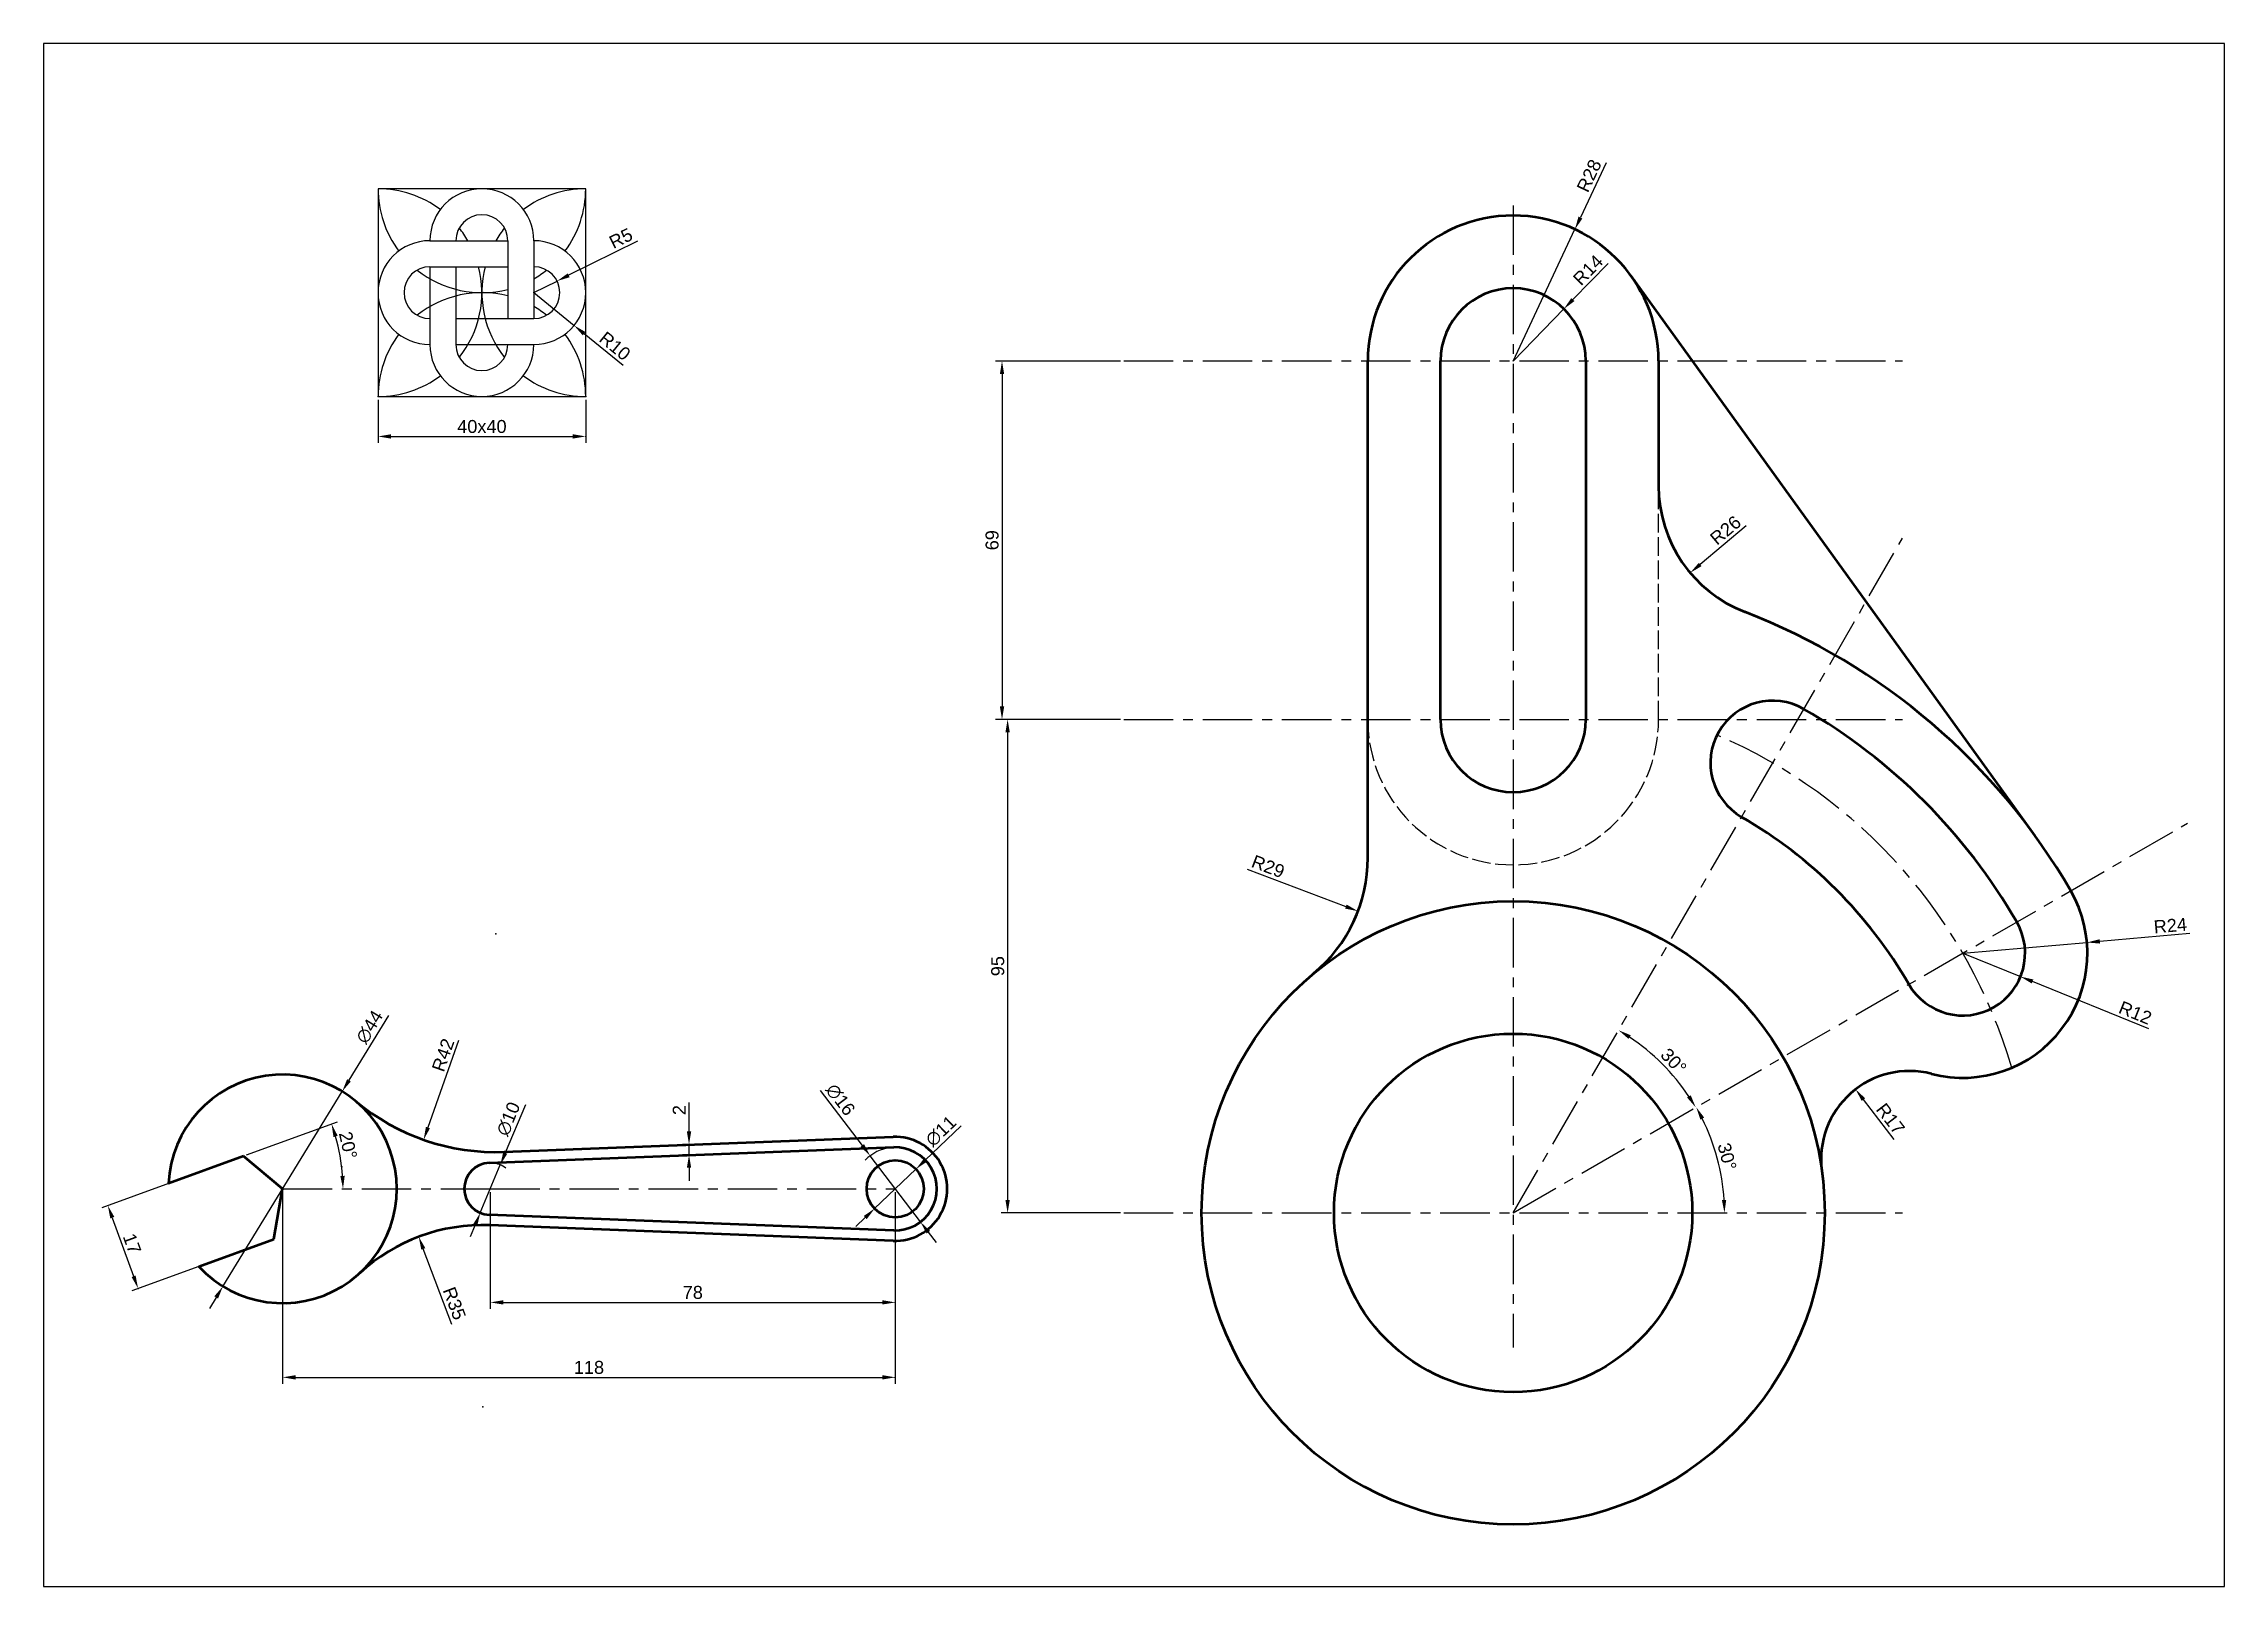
# Model space of a CAD drawing. Header units: millimetres. Extents: x 0 to 420, y 0 to 297.
import ezdxf

# ---------------------------------------------------------------- set-up
doc = ezdxf.new("R2010")
doc.units = ezdxf.units.MM
doc.header["$LTSCALE"] = 0.3
doc.linetypes.add('ACAD_ISO02W100', pattern=[15, 12, -3])
doc.linetypes.add('CENTER', pattern=[50.8, 31.75, -6.35, 6.35, -6.35])
doc.layers.add('csx', color=6, linetype='Continuous', lineweight=50)
doc.layers.add('fzx', color=30, linetype='Continuous')
doc.layers.add('zxx', color=1, linetype='CENTER')
doc.layers.add('xx', color=3, linetype='ACAD_ISO02W100', plot=False)
doc.styles.get("Standard").update_dxf_attribs({"font": 'arial.ttf'})
doc.dimstyles.new('ISO-25', dxfattribs={"dimtxt": 2.5, "dimasz": 2.5, "dimexe": 1.25, "dimexo": 0.625, "dimtad": 1, "dimtxsty": 'Standard', "dimcen": 2.5, "dimadec": 0, "dimazin": 0, "dimtfac": 1, "dimtmove": 0, "dimatfit": 3, "dimfxl": 1, "dimarcsym": 0})

# ---------------------------------------------------------------- blocks, each defined once
blk = doc.blocks.new('*D2')
at = {"color": 0, "lineweight": -2, "transparency": 16777216}
for p, q in [((114.4, 259), (101.12, 252.4)), ((94.41, 249.06), (98.89, 251.29))]:
    blk.add_line(p, q, dxfattribs=at)
at = {"color": 0, "transparency": 16777216}
blk.add_solid([(100.94, 252.77), (101.31, 252.03), (98.89, 251.29)], dxfattribs=at)
at = {"layer": 'xx', "color": 0, "transparency": 16777216}
for p in [(94.41, 249.06), (98.89, 251.29)]:
    blk.add_point(p, dxfattribs=at)
at = {"color": 0, "transparency": 16777216, "insert": (111.18, 259.52), "char_height": 2.5, "attachment_point": 5, "rotation": 26.4489}
blk.add_mtext('R5', dxfattribs=at)
blk = doc.blocks.new('*D3')
at = {"color": 0, "lineweight": -2, "transparency": 16777216}
for p, q in [((94.41, 249.06), (102.16, 242.74)), ((111.63, 235.03), (104.1, 241.16))]:
    blk.add_line(p, q, dxfattribs=at)
at = {"color": 0, "transparency": 16777216}
blk.add_solid([(104.36, 241.49), (103.84, 240.84), (102.16, 242.74)], dxfattribs=at)
at = {"layer": 'xx', "color": 0, "transparency": 16777216}
for p in [(94.41, 249.06), (102.16, 242.74)]:
    blk.add_point(p, dxfattribs=at)
at = {"color": 0, "transparency": 16777216, "insert": (110.03, 238.78), "char_height": 2.5, "attachment_point": 5, "rotation": 320.8206}
blk.add_mtext('R10', dxfattribs=at)
blk = doc.blocks.new('*D6')
at = {"color": 0, "lineweight": -2, "transparency": 16777216}
for p, q in [((64.41, 228.44), (64.41, 220.13)), ((104.41, 228.44), (104.41, 220.13)), ((66.91, 221.38), (101.91, 221.38))]:
    blk.add_line(p, q, dxfattribs=at)
at = {"color": 0, "transparency": 16777216}
for points in [[(66.91, 221.8), (66.91, 220.96), (64.41, 221.38)], [(101.91, 221.8), (101.91, 220.96), (104.41, 221.38)]]:
    blk.add_solid(points, dxfattribs=at)
at = {"layer": 'xx', "color": 0, "transparency": 16777216}
for p in [(64.41, 229.06), (104.41, 229.06), (104.41, 221.38)]:
    blk.add_point(p, dxfattribs=at)
at = {"color": 0, "transparency": 16777216, "insert": (84.41, 223.28), "char_height": 2.5, "attachment_point": 5}
blk.add_mtext('40x40', dxfattribs=at)
blk = doc.blocks.new('*D7')
at = {"layer": 'fzx', "color": 0, "lineweight": -2, "transparency": 16777216}
for p, q in [((46.03, 75.9), (46.03, 38.99)), ((164.03, 75.9), (164.03, 38.99)), ((48.53, 40.24), (161.53, 40.24))]:
    blk.add_line(p, q, dxfattribs=at)
at = {"layer": 'fzx', "color": 0, "transparency": 16777216}
for points in [[(48.53, 40.66), (48.53, 39.82), (46.03, 40.24)], [(161.53, 40.66), (161.53, 39.82), (164.03, 40.24)]]:
    blk.add_solid(points, dxfattribs=at)
at = {"layer": 'xx', "color": 0, "transparency": 16777216}
for p in [(46.03, 76.53), (164.03, 76.53), (164.03, 40.24)]:
    blk.add_point(p, dxfattribs=at)
at = {"layer": 'fzx', "color": 0, "transparency": 16777216, "insert": (105.03, 42.14), "char_height": 2.5, "attachment_point": 5}
blk.add_mtext('118', dxfattribs=at)
blk = doc.blocks.new('*D8')
at = {"layer": 'fzx', "color": 0, "lineweight": -2, "transparency": 16777216}
for p, q in [((86.03, 75.9), (86.03, 53.42)), ((164.03, 75.9), (164.03, 53.42)), ((88.53, 54.67), (161.53, 54.67))]:
    blk.add_line(p, q, dxfattribs=at)
at = {"layer": 'fzx', "color": 0, "transparency": 16777216}
for points in [[(88.53, 55.09), (88.53, 54.26), (86.03, 54.67)], [(161.53, 55.09), (161.53, 54.26), (164.03, 54.67)]]:
    blk.add_solid(points, dxfattribs=at)
at = {"layer": 'xx', "color": 0, "transparency": 16777216}
for p in [(86.03, 76.53), (164.03, 76.53), (164.03, 54.67)]:
    blk.add_point(p, dxfattribs=at)
at = {"layer": 'fzx', "color": 0, "transparency": 16777216, "insert": (125.03, 56.58), "char_height": 2.5, "attachment_point": 5}
blk.add_mtext('78', dxfattribs=at)
blk = doc.blocks.new('*D9')
at = {"layer": 'fzx', "color": 0, "lineweight": -2, "transparency": 16777216}
for p, q in [((66.43, 109.88), (58.81, 97.43)), ((34.54, 57.76), (57.51, 95.29)), ((33.24, 55.63), (31.93, 53.5))]:
    blk.add_line(p, q, dxfattribs=at)
at = {"layer": 'fzx', "color": 0, "transparency": 16777216}
for points in [[(58.46, 97.64), (59.17, 97.21), (57.51, 95.29)], [(32.88, 55.85), (33.59, 55.41), (34.54, 57.76)]]:
    blk.add_solid(points, dxfattribs=at)
at = {"layer": 'xx', "color": 0, "transparency": 16777216}
for p in [(57.51, 95.29), (34.54, 57.76)]:
    blk.add_point(p, dxfattribs=at)
at = {"layer": 'fzx', "color": 0, "transparency": 16777216, "insert": (62.78, 107.69), "char_height": 2.5, "attachment_point": 5, "rotation": 58.5386}
blk.add_mtext('∅44', dxfattribs=at)
blk = doc.blocks.new('*D10')
at = {"layer": 'fzx', "color": 0, "lineweight": -2, "transparency": 16777216}
for p, q in [((149.59, 95.48), (157.66, 84.88)), ((168.87, 70.16), (159.18, 82.89)), ((170.39, 68.17), (171.9, 66.19))]:
    blk.add_line(p, q, dxfattribs=at)
blk.add_arc((164.03, 76.53), 8, 96.6805, 136.2422, dxfattribs=at)
at = {"layer": 'fzx', "color": 0, "transparency": 16777216}
for points in [[(158, 85.13), (157.33, 84.63), (159.18, 82.89)], [(170.72, 68.43), (170.06, 67.92), (168.87, 70.16)]]:
    blk.add_solid(points, dxfattribs=at)
at = {"layer": 'xx', "color": 0, "transparency": 16777216}
for p in [(159.18, 82.89), (168.87, 70.16)]:
    blk.add_point(p, dxfattribs=at)
at = {"layer": 'fzx', "color": 0, "transparency": 16777216, "insert": (153.45, 93.68), "char_height": 2.5, "attachment_point": 5, "rotation": 307.2898}
blk.add_mtext('∅16', dxfattribs=at)
blk = doc.blocks.new('*D11')
at = {"layer": 'fzx', "color": 0, "lineweight": -2, "transparency": 16777216}
for p, q in [((176.74, 88.66), (169.81, 82.05)), ((160.05, 72.73), (168, 80.32)), ((158.24, 71.01), (156.43, 69.28))]:
    blk.add_line(p, q, dxfattribs=at)
at = {"layer": 'fzx', "color": 0, "transparency": 16777216}
for points in [[(169.53, 82.35), (170.1, 81.75), (168, 80.32)], [(157.95, 71.31), (158.53, 70.7), (160.05, 72.73)]]:
    blk.add_solid(points, dxfattribs=at)
at = {"layer": 'xx', "color": 0, "transparency": 16777216}
for p in [(168, 80.32), (160.05, 72.73)]:
    blk.add_point(p, dxfattribs=at)
at = {"layer": 'fzx', "color": 0, "transparency": 16777216, "insert": (172.82, 87.64), "char_height": 2.5, "attachment_point": 5, "rotation": 43.6544}
blk.add_mtext('∅11', dxfattribs=at)
blk = doc.blocks.new('*D12')
at = {"layer": 'fzx', "color": 0, "lineweight": -2, "transparency": 16777216}
for p, q in [((92.79, 92.71), (88.92, 83.45)), ((84.1, 71.91), (87.95, 81.14)), ((83.13, 69.61), (82.17, 67.3))]:
    blk.add_line(p, q, dxfattribs=at)
blk.add_arc((86.03, 76.53), 5, 52.9928, 85.0423, dxfattribs=at)
at = {"layer": 'fzx', "color": 0, "transparency": 16777216}
for points in [[(88.53, 83.61), (89.3, 83.29), (87.95, 81.14)], [(82.75, 69.77), (83.52, 69.45), (84.1, 71.91)]]:
    blk.add_solid(points, dxfattribs=at)
at = {"layer": 'xx', "color": 0, "transparency": 16777216}
for p in [(87.95, 81.14), (84.1, 71.91)]:
    blk.add_point(p, dxfattribs=at)
at = {"layer": 'fzx', "color": 0, "transparency": 16777216, "insert": (89.52, 89.99), "char_height": 2.5, "attachment_point": 5, "rotation": 67.3168}
blk.add_mtext('∅10', dxfattribs=at)
blk = doc.blocks.new('*D13')
at = {"layer": 'fzx', "color": 0, "lineweight": -2, "transparency": 16777216}
blk.add_line((78.61, 50.42), (73.13, 64.97), dxfattribs=at)
at = {"layer": 'fzx', "color": 0, "transparency": 16777216}
blk.add_solid([(73.52, 65.11), (72.74, 64.82), (72.25, 67.3)], dxfattribs=at)
at = {"layer": 'xx', "color": 0, "transparency": 16777216}
for p in [(72.25, 67.3), (84.59, 34.55)]:
    blk.add_point(p, dxfattribs=at)
at = {"layer": 'fzx', "color": 0, "transparency": 16777216, "insert": (79.11, 54.48), "char_height": 2.5, "attachment_point": 5, "rotation": 290.6431}
blk.add_mtext('R35', dxfattribs=at)
blk = doc.blocks.new('*D14')
at = {"layer": 'fzx', "color": 0, "lineweight": -2, "transparency": 16777216}
blk.add_line((79.89, 105.07), (74.02, 88.33), dxfattribs=at)
at = {"layer": 'fzx', "color": 0, "transparency": 16777216}
blk.add_solid([(73.63, 88.47), (74.41, 88.2), (73.19, 85.98)], dxfattribs=at)
at = {"layer": 'xx', "color": 0, "transparency": 16777216}
for p in [(87.1, 125.61), (73.19, 85.98)]:
    blk.add_point(p, dxfattribs=at)
at = {"layer": 'fzx', "color": 0, "transparency": 16777216, "insert": (76.93, 102.29), "char_height": 2.5, "attachment_point": 5, "rotation": 70.6574}
blk.add_mtext('R42', dxfattribs=at)
blk = doc.blocks.new('*D15')
at = {"layer": 'fzx', "color": 0, "lineweight": -2, "transparency": 16777216}
blk.add_line((39.09, 83.05), (56.63, 89.43), dxfattribs=at)
blk.add_arc((21.17, 76.53), 36.48, 3.9269, 16.0731, dxfattribs=at)
at = {"layer": 'fzx', "color": 0, "transparency": 16777216}
for points in [[(55.83, 86.5), (56.63, 86.76), (55.46, 89.01)], [(57.99, 79.04), (57.15, 79.01), (57.66, 76.53)]]:
    blk.add_solid(points, dxfattribs=at)
at = {"layer": 'xx', "color": 0, "transparency": 16777216}
for p in [(38.51, 82.84), (57.41, 80.76), (24.05, 77.57), (46.03, 76.53), (86.03, 76.53)]:
    blk.add_point(p, dxfattribs=at)
at = {"layer": 'fzx', "color": 0, "transparency": 16777216, "insert": (58.63, 84.92), "char_height": 2.5, "attachment_point": 5, "rotation": 282.6226}
blk.add_mtext('20°', dxfattribs=at)
blk = doc.blocks.new('*D16')
at = {"layer": 'fzx', "color": 0, "lineweight": -2, "transparency": 16777216}
for p, q in [((29.71, 79.64), (11.2, 72.9)), ((13.23, 70.98), (17.33, 59.7)), ((35.53, 63.66), (17.01, 56.92))]:
    blk.add_line(p, q, dxfattribs=at)
at = {"layer": 'fzx', "color": 0, "transparency": 16777216}
for points in [[(13.62, 71.12), (12.84, 70.83), (12.37, 73.32)], [(17.72, 59.84), (16.94, 59.56), (18.19, 57.35)]]:
    blk.add_solid(points, dxfattribs=at)
at = {"layer": 'xx', "color": 0, "transparency": 16777216}
for p in [(30.3, 79.85), (36.11, 63.87), (18.19, 57.35)]:
    blk.add_point(p, dxfattribs=at)
at = {"layer": 'fzx', "color": 0, "transparency": 16777216, "insert": (17.05, 65.98), "char_height": 2.5, "attachment_point": 5, "rotation": 290}
blk.add_mtext('17', dxfattribs=at)
blk = doc.blocks.new('*D17')
at = {"layer": 'fzx', "color": 0, "lineweight": -2, "transparency": 16777216}
for p, q in [((124.3, 87.58), (124.3, 93.15)), ((125.55, 85.08), (123.05, 85.08)), ((124.3, 83.08), (124.3, 85.08)), ((125.55, 83.08), (123.05, 83.08)), ((124.3, 80.58), (124.3, 78.08))]:
    blk.add_line(p, q, dxfattribs=at)
at = {"layer": 'fzx', "color": 0, "transparency": 16777216}
for points in [[(123.88, 87.58), (124.72, 87.58), (124.3, 85.08)], [(123.88, 80.58), (124.72, 80.58), (124.3, 83.08)]]:
    blk.add_solid(points, dxfattribs=at)
at = {"layer": 'xx', "color": 0, "transparency": 16777216}
for p in [(126.18, 85.08), (124.3, 83.08), (126.18, 83.08)]:
    blk.add_point(p, dxfattribs=at)
at = {"layer": 'fzx', "color": 0, "transparency": 16777216, "insert": (122.42, 91.69), "char_height": 2.5, "attachment_point": 5, "rotation": 90}
blk.add_mtext('2', dxfattribs=at)
blk = doc.blocks.new('*D18')
at = {"layer": 'Defpoints', "color": 0, "transparency": 16777216}
for p in [(208.02, 235.9), (184.58, 166.9), (208.02, 166.9)]:
    blk.add_point(p, dxfattribs=at)
at = {"layer": 'fzx', "color": 0, "lineweight": -2, "transparency": 16777216}
for p, q in [((207.4, 235.9), (183.33, 235.9)), ((184.58, 233.4), (184.58, 169.4)), ((207.4, 166.9), (183.33, 166.9))]:
    blk.add_line(p, q, dxfattribs=at)
at = {"layer": 'fzx', "color": 0, "transparency": 16777216}
for points in [[(184.17, 233.4), (185, 233.4), (184.58, 235.9)], [(184.17, 169.4), (185, 169.4), (184.58, 166.9)]]:
    blk.add_solid(points, dxfattribs=at)
at = {"layer": 'fzx', "color": 0, "transparency": 16777216, "insert": (182.68, 201.4), "char_height": 2.5, "attachment_point": 5, "rotation": 90}
blk.add_mtext('69', dxfattribs=at)
blk = doc.blocks.new('*D19')
at = {"layer": 'Defpoints', "color": 0, "transparency": 16777216}
for p in [(208.02, 166.9), (185.66, 71.9), (208.02, 71.9)]:
    blk.add_point(p, dxfattribs=at)
at = {"layer": 'fzx', "color": 0, "lineweight": -2, "transparency": 16777216}
for p, q in [((207.4, 166.9), (184.41, 166.9)), ((185.66, 164.4), (185.66, 74.4)), ((207.4, 71.9), (184.41, 71.9))]:
    blk.add_line(p, q, dxfattribs=at)
at = {"layer": 'fzx', "color": 0, "transparency": 16777216}
for points in [[(185.24, 164.4), (186.08, 164.4), (185.66, 166.9)], [(185.24, 74.4), (186.08, 74.4), (185.66, 71.9)]]:
    blk.add_solid(points, dxfattribs=at)
at = {"layer": 'fzx', "color": 0, "transparency": 16777216, "insert": (183.76, 119.4), "char_height": 2.5, "attachment_point": 5, "rotation": 90}
blk.add_mtext('95', dxfattribs=at)
blk = doc.blocks.new('*D20')
at = {"layer": 'Defpoints', "color": 0, "transparency": 16777216}
for p in [(412.93, 146.9), (321.27, 85.82), (208.02, 71.9), (283.02, 71.9), (358.02, 71.9)]:
    blk.add_point(p, dxfattribs=at)
at = {"layer": 'fzx', "color": 0, "lineweight": -2, "transparency": 16777216}
blk.add_arc((283.02, 71.9), 40.7, 3.5199, 26.4801, dxfattribs=at)
at = {"layer": 'fzx', "color": 0, "transparency": 16777216}
for points in [[(319.09, 89.85), (319.82, 90.25), (318.27, 92.25)], [(324.06, 74.41), (323.23, 74.39), (323.72, 71.9)]]:
    blk.add_solid(points, dxfattribs=at)
at = {"layer": 'fzx', "color": 0, "transparency": 16777216, "insert": (324.22, 82.75), "char_height": 2.5, "attachment_point": 5, "rotation": 284.7453}
blk.add_mtext('30°', dxfattribs=at)
blk = doc.blocks.new('*D21')
at = {"layer": 'Defpoints', "color": 0, "transparency": 16777216}
for p in [(358.02, 201.81), (412.93, 146.9), (309.12, 103.01), (283.02, 71.9), (283.02, 71.9)]:
    blk.add_point(p, dxfattribs=at)
at = {"layer": 'fzx', "color": 0, "lineweight": -2, "transparency": 16777216}
blk.add_arc((283.02, 71.9), 40.6, 33.5283, 56.4717, dxfattribs=at)
at = {"layer": 'fzx', "color": 0, "transparency": 16777216}
for points in [[(305.23, 105.4), (305.67, 106.1), (303.32, 107.07)], [(317.22, 94.55), (316.52, 94.11), (318.19, 92.2)]]:
    blk.add_solid(points, dxfattribs=at)
at = {"layer": 'fzx', "color": 0, "transparency": 16777216, "insert": (313.92, 101.09), "char_height": 2.5, "attachment_point": 5, "rotation": 313.3652}
blk.add_mtext('30°', dxfattribs=at)
blk = doc.blocks.new('*D22')
at = {"layer": 'Defpoints', "color": 0, "transparency": 16777216}
for p in [(226.02, 140.25), (253.14, 129.98)]:
    blk.add_point(p, dxfattribs=at)
at = {"layer": 'fzx', "color": 0, "lineweight": -2, "transparency": 16777216}
blk.add_line((231.77, 138.08), (250.8, 130.87), dxfattribs=at)
at = {"layer": 'fzx', "color": 0, "transparency": 16777216}
blk.add_solid([(250.95, 131.26), (250.66, 130.48), (253.14, 129.98)], dxfattribs=at)
at = {"layer": 'fzx', "color": 0, "transparency": 16777216, "insert": (235.83, 138.58), "char_height": 2.5, "attachment_point": 5, "rotation": 339.2602}
blk.add_mtext('R29', dxfattribs=at)
blk = doc.blocks.new('*D23')
at = {"layer": 'Defpoints', "color": 0, "transparency": 16777216}
for p in [(337.02, 211.85), (317.12, 195.12)]:
    blk.add_point(p, dxfattribs=at)
at = {"layer": 'fzx', "color": 0, "lineweight": -2, "transparency": 16777216}
blk.add_line((327.91, 204.19), (319.03, 196.72), dxfattribs=at)
at = {"layer": 'fzx', "color": 0, "transparency": 16777216}
blk.add_solid([(318.77, 197.04), (319.3, 196.41), (317.12, 195.12)], dxfattribs=at)
at = {"layer": 'fzx', "color": 0, "transparency": 16777216, "insert": (323.93, 203.32), "char_height": 2.5, "attachment_point": 5, "rotation": 40.0497}
blk.add_mtext('R26', dxfattribs=at)
blk = doc.blocks.new('*D24')
at = {"layer": 'Defpoints', "color": 0, "transparency": 16777216}
for p in [(348.96, 95.69), (359.33, 82.22)]:
    blk.add_point(p, dxfattribs=at)
at = {"layer": 'fzx', "color": 0, "lineweight": -2, "transparency": 16777216}
blk.add_line((356.42, 86), (350.49, 93.71), dxfattribs=at)
at = {"layer": 'fzx', "color": 0, "transparency": 16777216}
blk.add_solid([(350.82, 93.96), (350.16, 93.45), (348.96, 95.69)], dxfattribs=at)
at = {"layer": 'fzx', "color": 0, "transparency": 16777216, "insert": (355.7, 90.01), "char_height": 2.5, "attachment_point": 5, "rotation": 307.5707}
blk.add_mtext('R17', dxfattribs=at)
blk = doc.blocks.new('*D25')
at = {"layer": 'Defpoints', "color": 0, "transparency": 16777216}
for p in [(292.79, 245.93), (283.02, 235.9)]:
    blk.add_point(p, dxfattribs=at)
at = {"layer": 'fzx', "color": 0, "lineweight": -2, "transparency": 16777216}
for p, q in [((301.31, 254.69), (294.53, 247.73)), ((283.02, 235.9), (292.79, 245.93))]:
    blk.add_line(p, q, dxfattribs=at)
at = {"layer": 'fzx', "color": 0, "transparency": 16777216}
blk.add_solid([(294.23, 248.02), (294.83, 247.43), (292.79, 245.93)], dxfattribs=at)
at = {"layer": 'fzx', "color": 0, "transparency": 16777216, "insert": (297.44, 253.41), "char_height": 2.5, "attachment_point": 5, "rotation": 45.7687}
blk.add_mtext('R14', dxfattribs=at)
blk = doc.blocks.new('*D26')
at = {"layer": 'Defpoints', "color": 0, "transparency": 16777216}
for p in [(294.92, 261.25), (283.02, 235.9)]:
    blk.add_point(p, dxfattribs=at)
at = {"layer": 'fzx', "color": 0, "lineweight": -2, "transparency": 16777216}
for p, q in [((300.91, 274.03), (295.98, 263.51)), ((283.02, 235.9), (294.92, 261.25))]:
    blk.add_line(p, q, dxfattribs=at)
at = {"layer": 'fzx', "color": 0, "transparency": 16777216}
blk.add_solid([(295.6, 263.69), (296.36, 263.34), (294.92, 261.25)], dxfattribs=at)
at = {"layer": 'fzx', "color": 0, "transparency": 16777216, "insert": (297.66, 271.57), "char_height": 2.5, "attachment_point": 5, "rotation": 64.8628}
blk.add_mtext('R28', dxfattribs=at)
blk = doc.blocks.new('*D27')
at = {"layer": 'Defpoints', "color": 0, "transparency": 16777216}
for p in [(369.62, 121.9), (380.74, 117.38)]:
    blk.add_point(p, dxfattribs=at)
at = {"layer": 'fzx', "color": 0, "lineweight": -2, "transparency": 16777216}
for p, q in [((369.62, 121.9), (380.74, 117.38)), ((405.48, 107.33), (383.06, 116.44))]:
    blk.add_line(p, q, dxfattribs=at)
at = {"layer": 'fzx', "color": 0, "transparency": 16777216}
blk.add_solid([(383.21, 116.83), (382.9, 116.06), (380.74, 117.38)], dxfattribs=at)
at = {"layer": 'fzx', "color": 0, "transparency": 16777216, "insert": (402.85, 110.43), "char_height": 2.5, "attachment_point": 5, "rotation": 337.8858}
blk.add_mtext('R12', dxfattribs=at)
blk = doc.blocks.new('*D28')
at = {"layer": 'Defpoints', "color": 0, "transparency": 16777216}
for p in [(369.62, 121.9), (393.54, 123.96)]:
    blk.add_point(p, dxfattribs=at)
at = {"layer": 'fzx', "color": 0, "lineweight": -2, "transparency": 16777216}
for p, q in [((369.62, 121.9), (393.54, 123.96)), ((413.34, 125.66), (396.03, 124.17))]:
    blk.add_line(p, q, dxfattribs=at)
at = {"layer": 'fzx', "color": 0, "transparency": 16777216}
blk.add_solid([(395.99, 124.58), (396.06, 123.75), (393.54, 123.96)], dxfattribs=at)
at = {"layer": 'fzx', "color": 0, "transparency": 16777216, "insert": (409.59, 127.22), "char_height": 2.5, "attachment_point": 5, "rotation": 4.9065}
blk.add_mtext('R24', dxfattribs=at)

msp = doc.modelspace()

# ---------------------------------------------------------------- linework, layer by layer
for p, q in [((74.409, 259.061), (89.409, 259.061)), ((89.409, 259.061), (89.409, 244.061)), ((94.409, 259.061), (94.409, 244.061)), ((74.409, 254.061), (89.409, 254.061)), ((74.409, 254.061), (74.409, 239.061)), ((79.409, 254.061), (79.409, 239.061)), ((79.409, 244.061), (94.409, 244.061)), ((79.409, 239.061), (94.409, 239.061))]:
    msp.add_line(p, q)
for points in [[(0, 0), (420, 0), (420, 297), (0, 297)], [(64.409, 229.061), (104.409, 229.061), (104.409, 269.061), (64.409, 269.061)]]:
    msp.add_lwpolyline(points, close=True)
for centre, radius, start, end in [((84.409, 269.061), 20, 180, 216.8699), ((64.409, 249.061), 20, 53.1301, 90), ((84.409, 259.061), 10, 0, 180), ((104.409, 249.061), 20, 90, 126.8699), ((84.409, 269.061), 20, 323.1301, 0), ((84.409, 259.061), 5, 0, 180), ((64.409, 249.061), 20, 30, 38.52858), ((104.409, 249.061), 20, 141.47142, 150), ((74.409, 249.061), 10, 90, 270), ((94.409, 249.061), 10, 270, 90), ((74.409, 249.061), 5, 90, 270), ((84.409, 269.061), 20, 231.47142, 284.47751), ((64.409, 249.061), 20, 321.47142, 14.47751), ((104.409, 249.061), 20, 165.52249, 218.52858), ((94.409, 249.061), 5, 270, 90), ((84.409, 269.061), 20, 300, 308.52858), ((84.409, 229.061), 20, 75.52249, 128.52858), ((84.409, 229.061), 20, 51.47142, 60), ((84.409, 229.061), 20, 143.1301, 180), ((84.409, 229.061), 20, 0, 36.8699), ((84.409, 239.061), 10, 180, 0), ((84.409, 239.061), 5, 180, 0), ((64.409, 249.061), 20, 270, 306.8699), ((104.409, 249.061), 20, 233.1301, 270)]:
    msp.add_arc(centre, radius, start, end)
at = {"layer": 'csx'}
for p, q in [((383.557, 144.488), (305.724, 252.293)), ((255.022, 140.254), (255.022, 235.902)), ((269.022, 166.902), (269.022, 235.902)), ((297.022, 235.902), (297.022, 166.902)), ((311.022, 235.902), (311.022, 211.845)), ((85.833, 81.524), (163.718, 84.522)), ((88.719, 83.636), (163.641, 86.52)), ((38.507, 82.837), (24.051, 77.575)), ((46.026, 76.528), (38.507, 82.837)), ((44.321, 66.862), (46.026, 76.528)), ((163.718, 68.534), (85.833, 71.531)), ((163.641, 66.535), (85.934, 69.526)), ((29.865, 61.6), (44.321, 66.862))]:
    msp.add_line(p, q, dxfattribs=at)
for centre, radius in [((283.022, 71.902), 60), ((283.022, 71.902), 34.5), ((164.026, 76.528), 5.5)]:
    msp.add_circle(centre, radius, dxfattribs=at)
for centre, radius, start, end in [((283.022, 235.902), 28, 0, 180), ((283.022, 235.902), 14, 0, 180), ((337.022, 211.845), 26, 180, 248.8998), ((283.022, 71.902), 124, 30, 68.8998), ((333.022, 158.505), 12, 60, 240), ((283.022, 71.902), 112, 30, 60), ((283.022, 166.902), 14, 180, 0), ((283.022, 71.902), 88, 30, 60), ((226.022, 140.254), 29, 309.82534, 0), ((369.625, 121.902), 24, 255.45547, 30), ((369.625, 121.902), 12, 210, 30), ((46.026, 76.528), 22, 222.72842, 177.27158), ((359.328, 82.216), 17, 75.45547, 187.69775), ((87.103, 125.605), 42, 230.07097, 272.20423), ((164.026, 76.528), 10, 267.79577, 92.20423), ((164.026, 76.528), 8, 267.79577, 92.20423), ((86.026, 76.528), 5, 92.20423, 267.79577), ((84.588, 34.552), 35, 87.79577, 132.57293)]:
    msp.add_arc(centre, radius, start, end, dxfattribs=at)
at = {"layer": 'xx'}
msp.add_line((311.022, 166.902), (311.022, 211.845), dxfattribs=at)
msp.add_arc((283.022, 166.902), 28, 180, 0, dxfattribs=at)
at = {"layer": 'zxx'}
for p, q in [((283.022, 265.834), (283.022, 45.981)), ((208.022, 235.902), (358.022, 235.902)), ((283.022, 71.902), (358.022, 201.806)), ((208.022, 166.902), (358.022, 166.902)), ((283.022, 71.902), (412.926, 146.902)), ((46.026, 76.528), (86.026, 76.528)), ((86.026, 76.528), (164.026, 76.528)), ((208.022, 71.902), (358.022, 71.902))]:
    msp.add_line(p, q, dxfattribs=at)
msp.add_arc((283.022, 71.902), 100, 16.21579, 66.87963, dxfattribs=at)

# ---------------------------------------------------------------- dimensions: what is measured, and where the dimension line sits
dim = msp.add_radius_dim(center=(94.409, 249.061), mpoint=(98.885, 251.288), dimstyle='ISO-25')
dim.commit()
dim.dimension.update_dxf_attribs({"geometry": '*D2', "text_midpoint": (112.024, 257.824), "dimtype": 164})
dim = msp.add_radius_dim(center=(94.409, 249.061), mpoint=(102.16, 242.743), dimstyle='ISO-25')
dim.commit()
dim.dimension.update_dxf_attribs({"geometry": '*D3', "text_midpoint": (110.034, 238.779)})
dim = msp.add_linear_dim(base=(104.409, 221.38), p1=(64.409, 229.061), p2=(104.409, 229.061), text='40x<>', dimstyle='ISO-25')
dim.commit()
dim.dimension.update_dxf_attribs({"geometry": '*D6', "text_midpoint": (84.409, 221.38), "dimtype": 160})
at = {"layer": 'fzx'}
for center, mpoint, picture, middle in [((283.022, 235.902), (294.916, 261.251), '*D26', (299.379, 270.762)), ((337.022, 211.845), (317.119, 195.115), '*D23', (325.149, 201.865)), ((226.022, 140.254), (253.143, 129.985), '*D22', (235.153, 136.797)), ((369.625, 121.902), (393.537, 123.955), '*D28', (409.747, 125.347)), ((87.103, 125.605), (73.192, 85.976), '*D14', (78.701, 101.67)), ((369.625, 121.902), (380.742, 117.385), '*D27', (402.143, 108.688)), ((359.328, 82.216), (348.963, 95.691), '*D24', (354.214, 88.865)), ((84.588, 34.552), (72.249, 67.305), '*D13', (77.331, 53.813))]:
    dim = msp.add_radius_dim(center=center, mpoint=mpoint, dimstyle='ISO-25', dxfattribs=at)
    dim.commit()
    dim.dimension.update_dxf_attribs({"geometry": picture, "text_midpoint": middle, "dimtype": 164})
dim = msp.add_radius_dim(center=(283.022, 235.902), mpoint=(292.788, 245.934), dimstyle='ISO-25', dxfattribs=at)
dim.commit()
dim.dimension.update_dxf_attribs({"geometry": '*D25', "text_midpoint": (297.444, 253.412)})
for p1, p2, distance, picture, middle in [((208.022, 235.902), (208.022, 166.902), -23.439, '*D18', (182.681, 201.402)), ((208.022, 166.902), (208.022, 71.902), -22.363, '*D19', (183.758, 119.402)), ((30.3, 79.849), (36.114, 63.875), -19.077, '*D16', (17.047, 65.98))]:
    dim = msp.add_aligned_dim(p1=p1, p2=p2, distance=distance, dimstyle='ISO-25', dxfattribs=at)
    dim.commit()
    dim.dimension.update_dxf_attribs({"geometry": picture, "text_midpoint": middle})
for base, line1, line2, picture, middle in [((309.122, 103.006), ((283.022, 71.902), (358.022, 201.806)), ((283.022, 71.902), (412.926, 146.902)), '*D21', (312.541, 99.783)), ((321.268, 85.823), ((283.022, 71.902), (412.926, 146.902)), ((208.022, 71.902), (358.022, 71.902)), '*D20', (322.382, 82.262)), ((57.41, 80.763), ((46.026, 76.528), (86.026, 76.528)), ((38.507, 82.837), (24.051, 77.575)), '*D15', (56.775, 84.5))]:
    dim = msp.add_angular_dim_2l(base=base, line1=line1, line2=line2, dimstyle='ISO-25', dxfattribs=at)
    dim.commit()
    dim.dimension.update_dxf_attribs({"geometry": picture, "text_midpoint": middle, "dimtype": 162})
for p1, p2, picture, middle in [((34.543, 57.762), (57.508, 95.293), '*D9', (64.464, 106.662)), ((168.872, 70.163), (159.179, 82.892), '*D10', (151.877, 92.481))]:
    dim = msp.add_diameter_dim_2p(p1=p1, p2=p2, dimstyle='ISO-25', dxfattribs=at)
    dim.commit()
    dim.dimension.update_dxf_attribs({"geometry": picture, "text_midpoint": middle, "dimtype": 163})
for p1, p2, picture, middle in [((84.097, 71.914), (87.954, 81.141), '*D12', (89.517, 89.994)), ((160.046, 72.731), (168.005, 80.324), '*D11', (172.819, 87.642))]:
    dim = msp.add_diameter_dim_2p(p1=p1, p2=p2, dimstyle='ISO-25', dxfattribs=at)
    dim.commit()
    dim.dimension.update_dxf_attribs({"geometry": picture, "text_midpoint": middle})
dim = msp.add_linear_dim(base=(124.3, 83.077), p1=(126.18, 85.078), p2=(126.18, 83.077), angle=270, dimstyle='ISO-25', dxfattribs=at)
dim.commit()
dim.dimension.update_dxf_attribs({"geometry": '*D17', "text_midpoint": (124.3, 91.695), "dimtype": 161})
for base, p1, picture, middle in [((164.026, 40.241), (46.026, 76.528), '*D7', (105.026, 42.142)), ((164.026, 54.674), (86.026, 76.528), '*D8', (125.026, 56.575))]:
    dim = msp.add_linear_dim(base=base, p1=p1, p2=(164.026, 76.528), dimstyle='ISO-25', dxfattribs=at)
    dim.commit()
    dim.dimension.update_dxf_attribs({"geometry": picture, "text_midpoint": middle})

doc.saveas('drawing.dxf')
